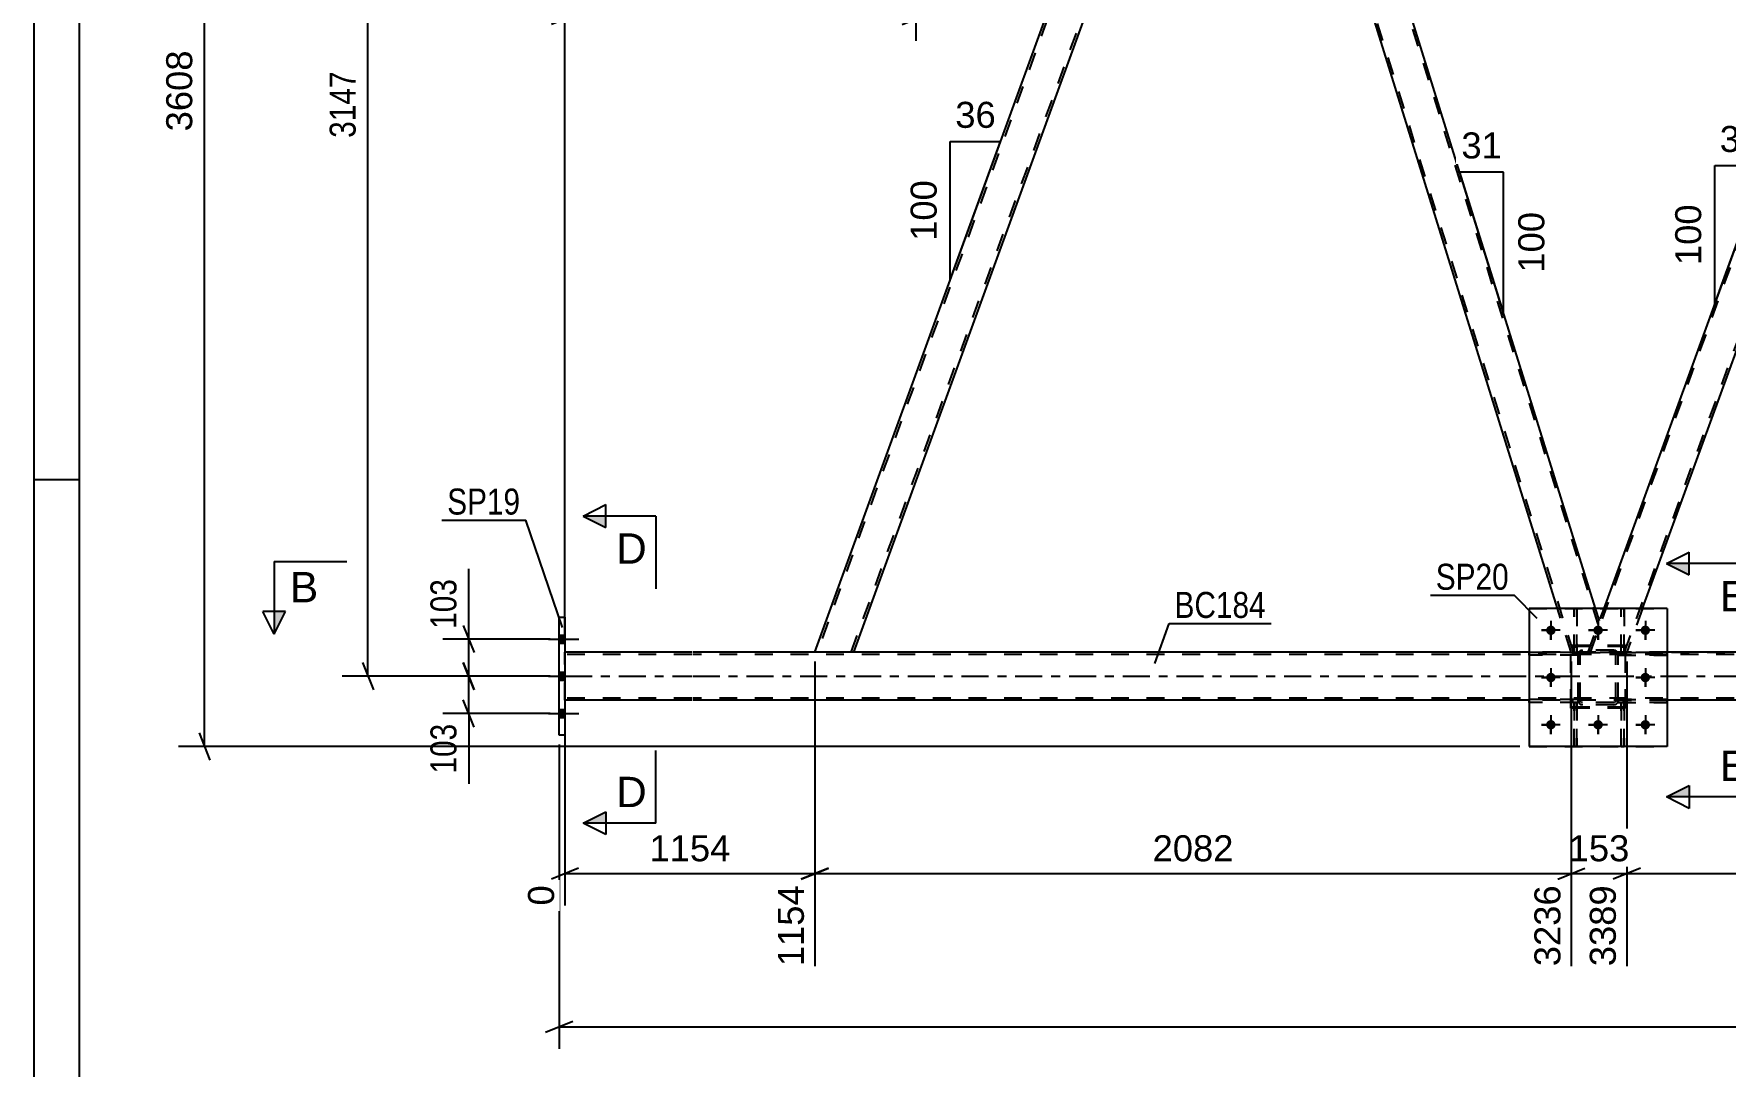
# Model space of a CAD drawing. Header units: millimetres. Extents: x -116 to 725, y -402 to 192.
# Drawn here: x -115.8 to 70.4, y -168.8 to -55.1 of the extents above; entities that cross this region are included whole.
import ezdxf

# ---------------------------------------------------------------- set-up
doc = ezdxf.new("R2010")
doc.units = ezdxf.units.MM
doc.linetypes.add('DXK_LINE_DOT2', pattern=[3.9198, 1.9599, -1.9599])
doc.linetypes.add('DXK_LINE_DOT3', pattern=[5.9187, 2.979, -0.9799, 0.9799, -0.9799])
doc.styles.add('Arial', font='ARIAL.TTF', dxfattribs={"height": 0.2})
doc.styles.add('Arial Narrow', font='ARIALN.TTF', dxfattribs={"height": 0.2})

# ---------------------------------------------------------------- blocks, each defined once
blk = doc.blocks.new('Unknown-200057495-1133')
at = {"color": 5, "linetype": 'Continuous'}
for p, q in [((-115.77, 191.75), (-115.77, -402.25)), ((-110.77, 186.75), (-110.77, -397.25)), ((-110.77, -104.25), (-115.77, -104.25))]:
    blk.add_line(p, q, dxfattribs=at)
blk = doc.blocks.new('Part-200057495-4777 - 4561')
at = {"color": 7, "linetype": 'DXK_LINE_DOT2'}
for p, q in [((64.05, -128.43), (58.65, -128.43)), ((58.65, -128.43), (58.65, -128.75)), ((59.25, -128.75), (59.25, -128.43)), ((64.05, -128.75), (64.05, -128.43)), ((58.65, -128.75), (64.05, -128.75))]:
    blk.add_line(p, q, dxfattribs=at)
blk = doc.blocks.new('Part-200057495-4781 - 4561')
at = {"color": 7, "linetype": 'DXK_LINE_DOT2'}
for p, q in [((59.32, -128.76), (59, -128.76)), ((59, -128.76), (59, -133.59)), ((59, -129.36), (59.32, -129.36)), ((59.32, -133.59), (59.32, -128.76)), ((59, -133.59), (59.32, -133.59))]:
    blk.add_line(p, q, dxfattribs=at)
blk = doc.blocks.new('Bolt-200057495-4870 - 4561')
at = {"linetype": 'Continuous'}
for points in [[(-57.29, -122.2), (-57.29, -121.32), (-57.93, -121.32), (-57.93, -122.2)], [(-57.29, -122.2), (-57.29, -121.32), (-57.93, -121.32), (-57.93, -122.2)], [(-57.29, -122.2), (-57.29, -121.32), (-57.93, -121.32), (-57.93, -122.2)], [(-57.29, -126.3), (-57.29, -125.42), (-57.93, -125.42), (-57.93, -126.3)], [(-57.29, -126.3), (-57.29, -125.42), (-57.93, -125.42), (-57.93, -126.3)], [(-57.29, -130.4), (-57.29, -129.52), (-57.93, -129.52), (-57.93, -130.4)], [(-57.29, -130.4), (-57.29, -129.52), (-57.93, -129.52), (-57.93, -130.4)], [(-57.29, -130.4), (-57.29, -129.52), (-57.93, -129.52), (-57.93, -130.4)]]:
    blk.add_hatch(color=1, dxfattribs=at).paths.add_polyline_path(points)
at = {"color": 1, "linetype": 'Continuous'}
for p, q in [((-59.09, -121.76), (-55.77, -121.76)), ((-59.09, -121.76), (-55.77, -121.76)), ((-59.09, -121.76), (-55.77, -121.76)), ((-57.93, -121.32), (-57.29, -121.32)), ((-57.93, -121.32), (-57.29, -121.32)), ((-57.93, -121.32), (-57.29, -121.32)), ((-57.93, -122.2), (-57.29, -122.2)), ((-57.93, -122.2), (-57.29, -122.2)), ((-57.93, -122.2), (-57.29, -122.2)), ((-59.09, -125.86), (-55.77, -125.86)), ((-59.09, -125.86), (-55.77, -125.86)), ((-57.93, -125.42), (-57.29, -125.42)), ((-57.93, -125.42), (-57.29, -125.42)), ((-57.93, -126.3), (-57.29, -126.3)), ((-57.93, -126.3), (-57.29, -126.3)), ((-59.09, -129.96), (-55.77, -129.96)), ((-59.09, -129.96), (-55.77, -129.96)), ((-59.09, -129.96), (-55.77, -129.96)), ((-57.93, -129.52), (-57.29, -129.52)), ((-57.93, -129.52), (-57.29, -129.52)), ((-57.93, -129.52), (-57.29, -129.52)), ((-57.93, -130.4), (-57.29, -130.4)), ((-57.93, -130.4), (-57.29, -130.4)), ((-57.93, -130.4), (-57.29, -130.4))]:
    blk.add_line(p, q, dxfattribs=at)
blk = doc.blocks.new('Part-200057495-4759 - 4561')
at = {"color": 2, "linetype": 'Continuous'}
for p, q in [((53.8, -118.4), (53.8, -118.39)), ((54.12, -118.39), (53.8, -118.39)), ((54.12, -118.4), (54.12, -118.39))]:
    blk.add_line(p, q, dxfattribs=at)
at = {"color": 7, "linetype": 'DXK_LINE_DOT2'}
for p, q in [((53.8, -123.24), (53.8, -118.4)), ((54.12, -123.24), (54.12, -118.4)), ((53.8, -122.64), (54.12, -122.64)), ((54.12, -123.24), (53.8, -123.24))]:
    blk.add_line(p, q, dxfattribs=at)
blk = doc.blocks.new('Part-200057495-4760 - 4561')
at = {"color": 7, "linetype": 'DXK_LINE_DOT2'}
for p, q in [((54.25, -128.43), (48.85, -128.43)), ((48.85, -128.75), (48.85, -128.43)), ((53.65, -128.75), (53.65, -128.43)), ((54.25, -128.43), (54.25, -128.75)), ((54.25, -128.75), (48.85, -128.75))]:
    blk.add_line(p, q, dxfattribs=at)
blk = doc.blocks.new('Part-200057495-4761 - 4561')
at = {"color": 7, "linetype": 'DXK_LINE_DOT2'}
for p, q in [((54.25, -123.23), (48.85, -123.23)), ((48.85, -123.55), (48.85, -123.23)), ((54.25, -123.55), (48.85, -123.55)), ((53.65, -123.55), (53.65, -123.23)), ((54.25, -123.23), (54.25, -123.55))]:
    blk.add_line(p, q, dxfattribs=at)
blk = doc.blocks.new('Part-200057495-4762 - 4561')
at = {"color": 7, "linetype": 'DXK_LINE_DOT2'}
for p, q in [((58.65, -128.75), (58.65, -128.43)), ((58.65, -128.43), (64.05, -128.43)), ((59.25, -128.75), (59.25, -128.43)), ((64.05, -128.43), (64.05, -128.75)), ((64.05, -128.75), (58.65, -128.75))]:
    blk.add_line(p, q, dxfattribs=at)
blk = doc.blocks.new('Part-200057495-4763 - 4561')
at = {"color": 7, "linetype": 'DXK_LINE_DOT2'}
for p, q in [((58.65, -123.55), (58.65, -123.23)), ((58.65, -123.23), (64.05, -123.23)), ((64.05, -123.55), (58.65, -123.55)), ((59.25, -123.55), (59.25, -123.23)), ((64.05, -123.23), (64.05, -123.55))]:
    blk.add_line(p, q, dxfattribs=at)
blk = doc.blocks.new('Part-200057495-4766 - 4561')
at = {"color": 7, "linetype": 'DXK_LINE_DOT2'}
for p, q in [((54.25, -128.43), (48.85, -128.43)), ((48.85, -128.43), (48.85, -128.75)), ((53.65, -128.75), (53.65, -128.43)), ((54.25, -128.75), (54.25, -128.43)), ((54.25, -128.75), (48.85, -128.75))]:
    blk.add_line(p, q, dxfattribs=at)
blk = doc.blocks.new('Part-200057495-4767 - 4561')
at = {"color": 7, "linetype": 'DXK_LINE_DOT2'}
for p, q in [((54.25, -123.48), (54.28, -123.29)), ((54.28, -123.29), (54.25, -123.48)), ((54.25, -128.52), (54.25, -123.48)), ((54.49, -123.48), (54.5, -123.38)), ((54.49, -128.52), (54.49, -123.48)), ((54.5, -123.38), (54.56, -123.31)), ((54.54, -123.03), (54.73, -123)), ((54.73, -123), (54.54, -123.03)), ((54.56, -123.31), (54.63, -123.25)), ((54.63, -123.25), (54.73, -123.24)), ((58.17, -123), (54.73, -123)), ((54.73, -123.24), (58.17, -123.24)), ((58.17, -123), (58.35, -123.03)), ((58.35, -123.03), (58.17, -123)), ((58.17, -123.24), (58.26, -123.25)), ((58.26, -123.25), (58.34, -123.31)), ((58.34, -123.31), (58.39, -123.38)), ((58.39, -123.38), (58.41, -123.48)), ((58.41, -128.52), (58.41, -123.48)), ((58.61, -123.29), (58.65, -123.48)), ((58.65, -123.48), (58.61, -123.29)), ((58.65, -128.52), (58.65, -123.48)), ((54.28, -128.7), (54.25, -128.52)), ((54.25, -128.52), (54.28, -128.7)), ((54.5, -128.61), (54.49, -128.52)), ((54.56, -128.69), (54.5, -128.61)), ((54.73, -129), (54.54, -128.96)), ((54.54, -128.96), (54.73, -129)), ((54.63, -128.74), (54.56, -128.69)), ((54.73, -128.76), (54.63, -128.74)), ((58.17, -128.76), (54.73, -128.76)), ((58.17, -129), (54.73, -129)), ((58.26, -128.74), (58.17, -128.76)), ((58.35, -128.96), (58.17, -129)), ((58.17, -129), (58.35, -128.96)), ((58.34, -128.69), (58.26, -128.74)), ((58.39, -128.61), (58.34, -128.69)), ((58.41, -128.52), (58.39, -128.61)), ((58.65, -128.52), (58.61, -128.7)), ((58.61, -128.7), (58.65, -128.52))]:
    blk.add_line(p, q, dxfattribs=at)
at = {"color": 7, "linetype": 'DXK_LINE_DOT3'}
blk.add_line((56.45, -126), (56.45, -126), dxfattribs=at)
at = {"color": 7, "linetype": 'DXK_LINE_DOT2'}
for centre, start, end in [((54.73, -123.48), 112.5, 157.5), ((54.73, -123.48), 112.5, 157.5), ((58.17, -123.48), 22.5, 67.5), ((58.17, -123.48), 22.5, 67.5), ((54.73, -128.52), 202.5, 247.5), ((54.73, -128.52), 202.5, 247.5), ((58.17, -128.52), 292.5, 337.5), ((58.17, -128.52), 292.5, 337.5)]:
    blk.add_arc(centre, 0.48, start, end, dxfattribs=at)
blk = doc.blocks.new('Part-200057495-4768 - 4561')
at = {"color": 7, "linetype": 'DXK_LINE_DOT2'}
for p, q in [((59, -133.59), (59, -128.76)), ((59, -128.76), (59.32, -128.76)), ((59, -129.36), (59.32, -129.36)), ((59.32, -128.76), (59.32, -133.59)), ((59.32, -133.59), (59, -133.59))]:
    blk.add_line(p, q, dxfattribs=at)
blk = doc.blocks.new('Part-200057495-4769 - 4561')
at = {"color": 7, "linetype": 'DXK_LINE_DOT2'}
for p, q in [((53.8, -133.59), (53.8, -128.76)), ((53.8, -128.76), (54.12, -128.76)), ((53.8, -129.36), (54.12, -129.36)), ((54.12, -128.76), (54.12, -133.59)), ((54.12, -133.59), (53.8, -133.59))]:
    blk.add_line(p, q, dxfattribs=at)
blk = doc.blocks.new('Part-200057495-4770 - 4561')
at = {"color": 7, "linetype": 'DXK_LINE_DOT2'}
for p, q in [((59, -123.24), (59, -118.39)), ((59, -118.39), (59.32, -118.39)), ((59.32, -118.39), (59.32, -123.24)), ((59, -122.64), (59.32, -122.64)), ((59.32, -123.24), (59, -123.24))]:
    blk.add_line(p, q, dxfattribs=at)
blk = doc.blocks.new('Part-200057495-4771 - 4561')
at = {"color": 7, "linetype": 'DXK_LINE_DOT2'}
for p, q in [((53.8, -123.24), (53.8, -118.39)), ((53.8, -118.39), (54.12, -118.39)), ((54.12, -118.39), (54.12, -123.24)), ((53.8, -122.64), (54.12, -122.64)), ((54.12, -123.24), (53.8, -123.24))]:
    blk.add_line(p, q, dxfattribs=at)
blk = doc.blocks.new('Part-200057495-4774 - 4561')
at = {"color": 7, "linetype": 'DXK_LINE_DOT2'}
for p, q in [((54.25, -123.23), (48.85, -123.23)), ((48.85, -123.23), (48.85, -123.55)), ((54.25, -123.55), (48.85, -123.55)), ((53.65, -123.55), (53.65, -123.23)), ((54.25, -123.55), (54.25, -123.23))]:
    blk.add_line(p, q, dxfattribs=at)
blk = doc.blocks.new('Part-200057495-4780 - 4561')
at = {"color": 7, "linetype": 'DXK_LINE_DOT2'}
for p, q in [((64.05, -123.23), (58.65, -123.23)), ((58.65, -123.23), (58.65, -123.55)), ((58.65, -123.55), (64.05, -123.55)), ((59.25, -123.55), (59.25, -123.23)), ((64.05, -123.55), (64.05, -123.23))]:
    blk.add_line(p, q, dxfattribs=at)
blk = doc.blocks.new('Part-200057495-4782 - 4561')
at = {"color": 7, "linetype": 'DXK_LINE_DOT2'}
for p, q in [((54.12, -128.76), (53.8, -128.76)), ((53.8, -128.76), (53.8, -133.59)), ((53.8, -129.36), (54.12, -129.36)), ((54.12, -133.59), (54.12, -128.76)), ((53.8, -133.59), (54.12, -133.59))]:
    blk.add_line(p, q, dxfattribs=at)
blk = doc.blocks.new('Part-200057495-4783 - 4561')
at = {"color": 7, "linetype": 'DXK_LINE_DOT2'}
for p, q in [((59.45, -122.59), (53.45, -122.59)), ((53.45, -129.39), (53.45, -122.59)), ((59.45, -129.39), (59.45, -122.59)), ((59.45, -129.39), (53.45, -129.39))]:
    blk.add_line(p, q, dxfattribs=at)
blk = doc.blocks.new('Part-200057495-4930 - 4561')
at = {"color": 2, "linetype": 'Continuous'}
for p, q in [((-43.33, -123.22), (-57.29, -123.22)), ((48.85, -123.22), (-43.23, -123.22)), ((219.11, -123.22), (64.05, -123.22)), ((-43.33, -128.5), (-57.29, -128.5)), ((48.85, -128.5), (-43.23, -128.5)), ((219.12, -128.5), (64.05, -128.5))]:
    blk.add_line(p, q, dxfattribs=at)
at = {"color": 7, "linetype": 'DXK_LINE_DOT2'}
for p, q in [((-57.29, -128.5), (-57.29, -123.22)), ((-43.33, -123.46), (-57.29, -123.46)), ((635.87, -123.46), (-43.23, -123.46)), ((48.85, -123.22), (635.87, -123.22)), ((64.05, -123.22), (48.85, -123.22)), ((-43.33, -128.26), (-57.29, -128.26)), ((635.87, -128.26), (-43.23, -128.26)), ((64.05, -128.5), (48.85, -128.5))]:
    blk.add_line(p, q, dxfattribs=at)
at = {"color": 7, "linetype": 'DXK_LINE_DOT3'}
for p, q in [((-57.29, -125.86), (-43.33, -125.86)), ((-43.23, -125.86), (635.87, -125.86))]:
    blk.add_line(p, q, dxfattribs=at)
blk = doc.blocks.new('Part-200057495-4829 - 4561')
at = {"color": 2, "linetype": 'Continuous'}
for p, q in [((64.05, -118.4), (48.85, -118.4)), ((48.85, -118.4), (48.85, -133.6)), ((64.05, -118.4), (64.05, -133.6)), ((64.05, -133.6), (48.85, -133.6))]:
    blk.add_line(p, q, dxfattribs=at)
blk = doc.blocks.new('Part-200057495-4830 - 4561')
at = {"color": 7, "linetype": 'DXK_LINE_DOT2'}
for p, q in [((48.85, -118.4), (64.05, -118.4)), ((48.85, -118.4), (48.85, -133.6)), ((64.05, -118.4), (64.05, -133.6)), ((48.85, -133.6), (64.05, -133.6))]:
    blk.add_line(p, q, dxfattribs=at)
blk = doc.blocks.new('Part-200057495-4835 - 4561')
at = {"color": 2, "linetype": 'Continuous'}
for p, q in [((59, -118.4), (59, -118.39)), ((59.32, -118.39), (59, -118.39)), ((59.32, -118.4), (59.32, -118.39))]:
    blk.add_line(p, q, dxfattribs=at)
at = {"color": 7, "linetype": 'DXK_LINE_DOT2'}
for p, q in [((59, -123.24), (59, -118.4)), ((59.32, -123.24), (59.32, -118.4)), ((59, -122.64), (59.32, -122.64)), ((59.32, -123.24), (59, -123.24))]:
    blk.add_line(p, q, dxfattribs=at)
blk = doc.blocks.new('Bolt-200057495-4854 - 4561')
at = {"color": 1, "linetype": 'Continuous'}
for p, q in [((50.21, -120.8), (50.9, -120.8)), ((51.25, -119.76), (51.25, -120.45)), ((52.29, -120.8), (51.59, -120.8)), ((55.41, -120.8), (56.1, -120.8)), ((56.45, -119.76), (56.45, -120.45)), ((57.49, -120.8), (56.79, -120.8)), ((60.61, -120.8), (61.3, -120.8)), ((61.65, -119.76), (61.65, -120.45)), ((62.69, -120.8), (61.99, -120.8)), ((51.25, -121.84), (51.25, -121.14)), ((56.45, -121.84), (56.45, -121.14)), ((61.65, -121.84), (61.65, -121.14)), ((50.21, -126), (50.9, -126)), ((51.25, -124.96), (51.25, -125.65)), ((51.25, -127.04), (51.25, -126.34)), ((52.29, -126), (51.59, -126)), ((60.61, -126), (61.3, -126)), ((61.65, -124.96), (61.65, -125.65)), ((61.65, -127.04), (61.65, -126.34)), ((62.69, -126), (61.99, -126)), ((51.25, -130.16), (51.25, -130.85)), ((56.45, -130.16), (56.45, -130.85)), ((61.65, -130.16), (61.65, -130.85)), ((50.21, -131.2), (50.9, -131.2)), ((51.25, -132.24), (51.25, -131.54)), ((52.29, -131.2), (51.59, -131.2)), ((55.41, -131.2), (56.1, -131.2)), ((56.45, -132.24), (56.45, -131.54)), ((57.49, -131.2), (56.79, -131.2)), ((60.61, -131.2), (61.3, -131.2)), ((61.65, -132.24), (61.65, -131.54)), ((62.69, -131.2), (61.99, -131.2))]:
    blk.add_line(p, q, dxfattribs=at)
blk = doc.blocks.new('Bolt-200057495-4855 - 4561')
at = {"linetype": 'Continuous'}
for points in [[(51.77, -120.8, -1), (50.73, -120.8, -1)], [(56.97, -120.8, -1), (55.93, -120.8, -1)], [(62.17, -120.8, -1), (61.13, -120.8, -1)], [(51.77, -126, -1), (50.73, -126, -1)], [(62.17, -126, -1), (61.13, -126, -1)], [(51.77, -131.2, -1), (50.73, -131.2, -1)], [(56.97, -131.2, -1), (55.93, -131.2, -1)], [(62.17, -131.2, -1), (61.13, -131.2, -1)]]:
    blk.add_hatch(color=1, dxfattribs=at).paths.add_polyline_path(points)
at = {"color": 1, "linetype": 'Continuous'}
for p, q in [((52.29, -120.8), (50.21, -120.8)), ((51.25, -119.76), (51.25, -121.84)), ((57.49, -120.8), (55.41, -120.8)), ((56.45, -119.76), (56.45, -121.84)), ((62.69, -120.8), (60.61, -120.8)), ((61.65, -119.76), (61.65, -121.84)), ((52.29, -126), (50.21, -126)), ((51.25, -124.96), (51.25, -127.04)), ((62.69, -126), (60.61, -126)), ((61.65, -124.96), (61.65, -127.04)), ((51.25, -130.16), (51.25, -132.24)), ((56.45, -130.16), (56.45, -132.24)), ((61.65, -130.16), (61.65, -132.24)), ((52.29, -131.2), (50.21, -131.2)), ((57.49, -131.2), (55.41, -131.2)), ((62.69, -131.2), (60.61, -131.2))]:
    blk.add_line(p, q, dxfattribs=at)
blk = doc.blocks.new('Part-200057495-4955 - 4561')
at = {"color": 2, "linetype": 'Continuous'}
for p, q in [((-57.93, -119.36), (-57.29, -119.36)), ((-57.93, -132.36), (-57.93, -119.36)), ((-57.29, -119.36), (-57.29, -132.36)), ((-57.29, -132.36), (-57.93, -132.36))]:
    blk.add_line(p, q, dxfattribs=at)
blk = doc.blocks.new('Part-200057495-4986 - 4561')
at = {"color": 7, "linetype": 'DXK_LINE_DOT2'}
for p, q in [((55.6, -123.22), (99.72, -2)), ((59.34, -123.22), (103.46, -2)), ((99.32, -2.4), (99.46, -2)), ((103.72, -2), (99.46, -2)), ((102.17, -6.25), (103.72, -2)), ((55.34, -123.22), (57.1, -118.4)), ((61.35, -118.4), (59.6, -123.22)), ((59.6, -123.22), (55.34, -123.22))]:
    blk.add_line(p, q, dxfattribs=at)
at = {"color": 2, "linetype": 'Continuous'}
for p, q in [((57.1, -118.4), (99.32, -2.4)), ((61.35, -118.4), (102.17, -6.25))]:
    blk.add_line(p, q, dxfattribs=at)
blk = doc.blocks.new('Part-200057495-4991 - 4561')
at = {"color": 2, "linetype": 'Continuous'}
for p, q in [((-29.79, -123.22), (14.18, -2.4)), ((17.04, -6.25), (-25.54, -123.22))]:
    blk.add_line(p, q, dxfattribs=at)
at = {"color": 7, "linetype": 'DXK_LINE_DOT2'}
for p, q in [((14.58, -2), (-29.54, -123.22)), ((-25.79, -123.22), (18.33, -2)), ((14.18, -2.4), (14.33, -2)), ((18.58, -2), (14.33, -2)), ((18.58, -2), (17.04, -6.25)), ((-25.54, -123.22), (-29.79, -123.22))]:
    blk.add_line(p, q, dxfattribs=at)
blk = doc.blocks.new('Part-200057495-4996 - 4561')
at = {"color": 2, "linetype": 'Continuous'}
for p, q in [((18.44, -2.4), (17.04, -6.25)), ((56.18, -118.4), (20.03, -2.4)), ((51.99, -118.4), (17.04, -6.25))]:
    blk.add_line(p, q, dxfattribs=at)
at = {"color": 7, "linetype": 'DXK_LINE_DOT2'}
for p, q in [((18.58, -2), (18.44, -2.4)), ((19.9, -2), (18.58, -2)), ((56.47, -120.12), (19.65, -2)), ((20.03, -2.4), (19.9, -2)), ((53.75, -123.22), (17.17, -5.88)), ((53.5, -123.22), (51.99, -118.4)), ((56.6, -119.75), (56.18, -118.4)), ((55.34, -123.22), (56.6, -119.75)), ((53.5, -123.22), (55.34, -123.22))]:
    blk.add_line(p, q, dxfattribs=at)
blk = doc.blocks.new('Part-200057495-4997 - 4561')
at = {"color": 7, "linetype": 'DXK_LINE_DOT2'}
for p, q in [((54.25, -123.48), (54.28, -123.29)), ((54.28, -123.29), (54.25, -123.48)), ((54.25, -128.52), (54.25, -123.48)), ((54.49, -123.48), (54.5, -123.38)), ((54.49, -128.52), (54.49, -123.48)), ((54.5, -123.38), (54.56, -123.31)), ((54.54, -123.03), (54.73, -123)), ((54.73, -123), (54.54, -123.03)), ((54.56, -123.31), (54.63, -123.25)), ((54.63, -123.25), (54.73, -123.24)), ((58.17, -123), (54.73, -123)), ((54.73, -123.24), (58.17, -123.24)), ((58.17, -123), (58.35, -123.03)), ((58.35, -123.03), (58.17, -123)), ((58.17, -123.24), (58.26, -123.25)), ((58.26, -123.25), (58.34, -123.31)), ((58.34, -123.31), (58.39, -123.38)), ((58.39, -123.38), (58.41, -123.48)), ((58.41, -128.52), (58.41, -123.48)), ((58.61, -123.29), (58.65, -123.48)), ((58.65, -123.48), (58.61, -123.29)), ((58.65, -128.52), (58.65, -123.48)), ((54.28, -128.7), (54.25, -128.52)), ((54.25, -128.52), (54.28, -128.7)), ((54.5, -128.61), (54.49, -128.52)), ((54.56, -128.69), (54.5, -128.61)), ((54.73, -129), (54.54, -128.96)), ((54.54, -128.96), (54.73, -129)), ((54.63, -128.74), (54.56, -128.69)), ((54.73, -128.76), (54.63, -128.74)), ((58.17, -128.76), (54.73, -128.76)), ((58.17, -129), (54.73, -129)), ((58.26, -128.74), (58.17, -128.76)), ((58.35, -128.96), (58.17, -129)), ((58.17, -129), (58.35, -128.96)), ((58.34, -128.69), (58.26, -128.74)), ((58.39, -128.61), (58.34, -128.69)), ((58.41, -128.52), (58.39, -128.61)), ((58.65, -128.52), (58.61, -128.7)), ((58.61, -128.7), (58.65, -128.52))]:
    blk.add_line(p, q, dxfattribs=at)
at = {"color": 7, "linetype": 'DXK_LINE_DOT3'}
blk.add_line((56.45, -126), (56.45, -126), dxfattribs=at)
at = {"color": 7, "linetype": 'DXK_LINE_DOT2'}
for centre, start, end in [((54.73, -123.48), 112.5, 157.5), ((54.73, -123.48), 112.5, 157.5), ((58.17, -123.48), 22.5, 67.5), ((58.17, -123.48), 22.5, 67.5), ((54.73, -128.52), 202.5, 247.5), ((54.73, -128.52), 202.5, 247.5), ((58.17, -128.52), 292.5, 337.5), ((58.17, -128.52), 292.5, 337.5)]:
    blk.add_arc(centre, 0.48, start, end, dxfattribs=at)
blk = doc.blocks.new('Part-200057495-4998 - 4561')
at = {"color": 7, "linetype": 'DXK_LINE_DOT2'}
for p, q in [((59.45, -122.46), (53.45, -122.46)), ((53.45, -129.26), (53.45, -122.46)), ((59.45, -129.26), (59.45, -122.46)), ((59.45, -129.26), (53.45, -129.26))]:
    blk.add_line(p, q, dxfattribs=at)
blk = doc.blocks.new('StraightDimension-200057495-5122 - 4561')
at = {"color": 7, "linetype": 'Continuous'}
for p, q in [((-57.93, -133.36), (-57.93, -166.86)), ((-56.43, -163.86), (-59.43, -165.06)), ((-57.93, -164.46), (682.09, -164.46))]:
    blk.add_line(p, q, dxfattribs=at)
blk = doc.blocks.new('StraightDimension-200057495-6081 - 4561')
at = {"color": 7, "linetype": 'Continuous'}
for p, q in [((-68.49, -124.36), (-67.29, -127.36)), ((-58.93, -125.86), (-70.74, -125.86)), ((-67.89, -129.96), (-67.89, -125.86)), ((-67.29, -131.46), (-68.49, -128.46)), ((-58.93, -129.96), (-70.74, -129.96))]:
    blk.add_line(p, q, dxfattribs=at)
at = {"color": 0}
blk.add_wipeout([(-68.64, -130.49), (-72.84, -130.49), (-72.84, -137.17), (-68.64, -137.17)], dxfattribs=at)
at = {"color": 7, "linetype": 'Continuous'}
blk.add_line((-67.89, -129.96), (-67.89, -137.69), dxfattribs=at)
blk.add_line((-67.89, -129.96), (-67.89, -137.69), dxfattribs=at)
at = {"color": 3, "style": 'Arial Narrow'}
blk.add_text('103', height=2.863, rotation=90.0002, dxfattribs=at).set_placement((-69.24, -136.57))
blk = doc.blocks.new('AngleDimension-200057495-21934 - 4561')
at = {"color": 7, "linetype": 'Continuous'}
for p, q in [((-14.87, -66.99), (-9.33, -66.99)), ((-14.87, -82.21), (-9.33, -66.99)), ((-14.87, -82.21), (-14.87, -66.99)), ((-11.66, -73.41), (-9.33, -66.99))]:
    blk.add_line(p, q, dxfattribs=at)
at = {"color": 0}
for points in [[(-9.27, -66.09), (-9.27, -61.89), (-14.92, -61.89), (-14.92, -66.09)], [(-15.77, -70.66), (-19.97, -70.66), (-19.97, -78.53), (-15.77, -78.53)]]:
    blk.add_wipeout(points, dxfattribs=at)
at = {"color": 3, "style": 'Arial'}
blk.add_text('36', height=2.865, dxfattribs=at).set_placement((-14.32, -65.49))
blk.add_text('100', height=2.865, rotation=90.0002, dxfattribs=at).set_placement((-16.37, -77.93))
blk = doc.blocks.new('StraightDimension-200057495-14781 - 4561')
at = {"color": 7, "linetype": 'Continuous'}
for p, q in [((-29.79, -124.22), (-29.79, -157.78)), ((-57.29, -129.5), (-57.29, -151.1)), ((-55.79, -146.98), (-58.79, -148.18)), ((-31.29, -148.18), (-28.29, -146.98)), ((-57.29, -147.58), (-29.79, -147.58))]:
    blk.add_line(p, q, dxfattribs=at)
at = {"color": 0}
blk.add_wipeout([(-38.5, -146.83), (-38.5, -142.63), (-48.59, -142.63), (-48.59, -146.83)], dxfattribs=at)
at = {"color": 0, "linetype": 'Continuous'}
for points in [[(-57.89, -148.28), (-62.09, -148.28), (-62.09, -151.7), (-57.89, -151.7)], [(-30.39, -148.28), (-34.59, -148.28), (-34.59, -158.38), (-30.39, -158.38)]]:
    blk.add_wipeout(points, dxfattribs=at)
at = {"color": 3, "style": 'Arial'}
blk.add_text('1154', height=2.865, dxfattribs=at).set_placement((-47.99, -146.23))
at = {"color": 3, "linetype": 'Continuous', "style": 'Arial'}
for s, height, p in [('0', 2.87, (-58.49, -151.1)), ('1154', 2.865, (-30.99, -157.78))]:
    blk.add_text(s, height=height, rotation=90.0002, dxfattribs=at).set_placement(p)
blk = doc.blocks.new('AngleDimension-200057495-15195 - 4561')
at = {"color": 7, "linetype": 'Continuous'}
for p, q in [((69.3, -69.65), (74.84, -69.65)), ((69.3, -84.88), (74.84, -69.65)), ((69.3, -84.88), (69.3, -69.65)), ((69.83, -83.42), (74.84, -69.65))]:
    blk.add_line(p, q, dxfattribs=at)
at = {"color": 0}
for points in [[(74.89, -68.75), (74.89, -64.55), (69.24, -64.55), (69.24, -68.75)], [(68.4, -73.33), (64.2, -73.33), (64.2, -81.2), (68.4, -81.2)]]:
    blk.add_wipeout(points, dxfattribs=at)
at = {"color": 3, "style": 'Arial'}
blk.add_text('36', height=2.865, dxfattribs=at).set_placement((69.84, -68.15))
blk.add_text('100', height=2.865, rotation=90.0002, dxfattribs=at).set_placement((67.8, -80.6))
blk = doc.blocks.new('StraightDimension-200057495-5066 - 4561')
at = {"color": 7, "linetype": 'Continuous'}
for p, q in [((-18.66, -3), (-18.66, -55.9)), ((-57.29, -122.22), (-57.29, -50.65)), ((-55.79, -52.9), (-58.79, -54.1)), ((-57.29, -53.5), (-18.66, -53.5)), ((-20.16, -54.1), (-17.16, -52.9))]:
    blk.add_line(p, q, dxfattribs=at)
at = {"color": 0}
blk.add_wipeout([(-33.72, -52.75), (-33.72, -48.55), (-42.23, -48.55), (-42.23, -52.75)], dxfattribs=at)
at = {"color": 3, "style": 'Arial Narrow'}
blk.add_text('1432', height=2.863, dxfattribs=at).set_placement((-41.63, -52.15))
blk = doc.blocks.new('StraightDimension-200057495-5239 - 4561')
at = {"color": 7, "linetype": 'Continuous'}
for p, q in [((-78.39, -1.5), (-79.59, 1.5)), ((-20.3, 0), (-81.84, 0)), ((-78.99, -125.86), (-78.99, 0)), ((-79.59, -124.36), (-78.39, -127.36)), ((-58.93, -125.86), (-81.84, -125.86))]:
    blk.add_line(p, q, dxfattribs=at)
at = {"color": 0}
blk.add_wipeout([(-79.74, -58.67), (-83.94, -58.67), (-83.94, -67.19), (-79.74, -67.19)], dxfattribs=at)
at = {"color": 3, "style": 'Arial Narrow'}
blk.add_text('3147', height=2.863, rotation=90.0002, dxfattribs=at).set_placement((-80.34, -66.59))
blk = doc.blocks.new('StraightDimension-200057495-6089 - 4561')
at = {"color": 7, "linetype": 'Continuous'}
for p, q in [((-68.49, -120.26), (-67.29, -123.26)), ((-58.93, -121.76), (-70.74, -121.76)), ((-67.89, -125.86), (-67.89, -121.76)), ((-67.29, -127.36), (-68.49, -124.36)), ((-58.93, -125.86), (-70.74, -125.86))]:
    blk.add_line(p, q, dxfattribs=at)
at = {"color": 0}
blk.add_wipeout([(-68.64, -114.55), (-72.84, -114.55), (-72.84, -121.24), (-68.64, -121.24)], dxfattribs=at)
at = {"color": 7, "linetype": 'Continuous'}
blk.add_line((-67.89, -121.76), (-67.89, -114.03), dxfattribs=at)
blk.add_line((-67.89, -121.76), (-67.89, -114.03), dxfattribs=at)
at = {"color": 3, "style": 'Arial Narrow'}
blk.add_text('103', height=2.863, rotation=90.0002, dxfattribs=at).set_placement((-69.24, -120.64))
blk = doc.blocks.new('AngleDimension-200057495-6317 - 4561')
at = {"color": 7, "linetype": 'Continuous'}
for p, q in [((43.99, -79.29), (41.21, -70.36)), ((46.03, -70.36), (41.21, -70.36)), ((46.03, -85.83), (41.21, -70.36)), ((46.03, -85.83), (46.03, -70.36))]:
    blk.add_line(p, q, dxfattribs=at)
at = {"color": 0}
for points in [[(46.44, -69.46), (46.44, -65.26), (40.8, -65.26), (40.8, -69.46)], [(51.13, -74.16), (46.93, -74.16), (46.93, -82.03), (51.13, -82.03)]]:
    blk.add_wipeout(points, dxfattribs=at)
at = {"color": 3, "style": 'Arial'}
blk.add_text('31', height=2.865, dxfattribs=at).set_placement((41.4, -68.86))
blk.add_text('100', height=2.865, rotation=90.0002, dxfattribs=at).set_placement((50.53, -81.43))
blk = doc.blocks.new('StraightDimension-200057495-14749 - 4561')
at = {"color": 7, "linetype": 'Continuous'}
for p, q in [((-96.38, 9.23), (-97.58, 12.23)), ((-16.52, 10.73), (-99.83, 10.73)), ((-96.98, -133.6), (-96.98, 10.73)), ((-97.58, -132.1), (-96.38, -135.1)), ((47.85, -133.6), (-99.83, -133.6))]:
    blk.add_line(p, q, dxfattribs=at)
at = {"color": 0}
blk.add_wipeout([(-97.73, -56.39), (-101.93, -56.39), (-101.93, -66.48), (-97.73, -66.48)], dxfattribs=at)
at = {"color": 3, "style": 'Arial'}
blk.add_text('3608', height=2.865, rotation=90.0002, dxfattribs=at).set_placement((-98.33, -65.88))
blk = doc.blocks.new('StraightDimension-200057495-14778 - 4561')
at = {"color": 7, "linetype": 'Continuous'}
for p, q in [((59.6, -124.22), (59.6, -157.78)), ((138.63, -124.22), (138.63, -157.78)), ((61.1, -146.98), (58.1, -148.18)), ((137.13, -148.18), (140.13, -146.98)), ((59.6, -147.58), (138.63, -147.58))]:
    blk.add_line(p, q, dxfattribs=at)
at = {"color": 0}
blk.add_wipeout([(104.16, -146.83), (104.16, -142.63), (94.07, -142.63), (94.07, -146.83)], dxfattribs=at)
at = {"color": 0, "linetype": 'Continuous'}
blk.add_wipeout([(138.03, -148.28), (133.83, -148.28), (133.83, -158.38), (138.03, -158.38)], dxfattribs=at)
at = {"color": 3, "style": 'Arial'}
blk.add_text('1976', height=2.865, dxfattribs=at).set_placement((94.67, -146.23))
at = {"color": 3, "linetype": 'Continuous', "style": 'Arial'}
blk.add_text('5365', height=2.865, rotation=90.0002, dxfattribs=at).set_placement((137.43, -157.78))
blk = doc.blocks.new('StraightDimension-200057495-14779 - 4561')
at = {"color": 7, "linetype": 'Continuous'}
for p, q in [((53.5, -124.22), (53.5, -157.78)), ((59.6, -124.22), (59.6, -157.78)), ((52, -148.18), (55, -146.98)), ((61.1, -146.98), (58.1, -148.18)), ((53.5, -147.58), (59.6, -147.58))]:
    blk.add_line(p, q, dxfattribs=at)
at = {"color": 0}
blk.add_wipeout([(60.48, -146.83), (60.48, -142.63), (52.61, -142.63), (52.61, -146.83)], dxfattribs=at)
at = {"color": 0, "linetype": 'Continuous'}
blk.add_wipeout([(59, -148.28), (54.8, -148.28), (54.8, -158.38), (59, -158.38)], dxfattribs=at)
at = {"color": 3, "style": 'Arial'}
blk.add_text('153', height=2.865, dxfattribs=at).set_placement((53.21, -146.23))
at = {"color": 3, "linetype": 'Continuous', "style": 'Arial'}
blk.add_text('3389', height=2.865, rotation=90.0002, dxfattribs=at).set_placement((58.4, -157.78))
blk = doc.blocks.new('StraightDimension-200057495-14780 - 4561')
at = {"color": 7, "linetype": 'Continuous'}
for p, q in [((-29.79, -124.22), (-29.79, -157.78)), ((53.5, -124.22), (53.5, -157.78)), ((-28.29, -146.98), (-31.29, -148.18)), ((52, -148.18), (55, -146.98)), ((-29.79, -147.58), (53.5, -147.58))]:
    blk.add_line(p, q, dxfattribs=at)
at = {"color": 0}
blk.add_wipeout([(16.9, -146.83), (16.9, -142.63), (6.8, -142.63), (6.8, -146.83)], dxfattribs=at)
at = {"color": 0, "linetype": 'Continuous'}
blk.add_wipeout([(52.9, -148.28), (48.7, -148.28), (48.7, -158.38), (52.9, -158.38)], dxfattribs=at)
at = {"color": 3, "style": 'Arial'}
blk.add_text('2082', height=2.865, dxfattribs=at).set_placement((7.4, -146.23))
at = {"color": 3, "linetype": 'Continuous', "style": 'Arial'}
blk.add_text('3236', height=2.865, rotation=90.0002, dxfattribs=at).set_placement((52.3, -157.78))
blk = doc.blocks.new('SectionMark-200057495-6512 - 4561')
at = {"linetype": 'Continuous'}
for points in [[(-52.79, -108.22), (-52.79, -109.47), (-55.29, -108.22)], [(-52.79, -140.77), (-52.79, -142.02), (-55.29, -142.02)]]:
    blk.add_hatch(color=6, dxfattribs=at).paths.add_polyline_path(points)
at = {"color": 6, "linetype": 'Continuous'}
for p, q in [((-55.29, -108.22), (-52.79, -106.97)), ((-52.79, -109.47), (-52.79, -106.97)), ((-47.29, -108.22), (-55.29, -108.22)), ((-55.29, -108.22), (-52.79, -109.47)), ((-47.29, -108.22), (-47.29, -116.22)), ((-47.29, -142.02), (-47.29, -134.02)), ((-55.29, -142.02), (-52.79, -140.77)), ((-52.79, -140.77), (-52.79, -143.27)), ((-47.29, -142.02), (-55.29, -142.02)), ((-52.79, -143.27), (-55.29, -142.02))]:
    blk.add_line(p, q, dxfattribs=at)
at = {"color": 0, "linetype": 'Continuous'}
for points in [[(-48.29, -113.47), (-48.29, -109.97), (-51.66, -109.97), (-51.66, -113.47)], [(-48.29, -140.27), (-48.29, -136.77), (-51.66, -136.77), (-51.66, -140.27)]]:
    blk.add_wipeout(points, dxfattribs=at)
at = {"color": 3, "linetype": 'Continuous', "style": 'Arial'}
for p in [(-51.66, -113.47), (-51.66, -140.27)]:
    blk.add_text('D', height=3.34, dxfattribs=at).set_placement(p)
blk = doc.blocks.new('Mark-200057495-4825 - 4561')
at = {"color": 0}
blk.add_wipeout([(46.61, -116.34), (46.61, -113.34), (38.58, -113.34), (38.58, -116.34)], dxfattribs=at)
blk.add_wipeout([(46.61, -116.34), (46.61, -113.34), (38.58, -113.34), (38.58, -116.34)], dxfattribs=at)
at = {"color": 30, "linetype": 'Continuous'}
for p in [(37.98, -116.94), (49.73, -119.52)]:
    blk.add_line(p, (47.21, -116.94), dxfattribs=at)
at = {"color": 3, "style": 'Arial Narrow'}
blk.add_text('SP20', height=2.863, dxfattribs=at).set_placement((38.58, -116.34))
blk = doc.blocks.new('Mark-200057495-4926 - 4561')
at = {"color": 0}
blk.add_wipeout([(19.87, -119.44), (19.87, -116.44), (9.82, -116.44), (9.82, -119.44)], dxfattribs=at)
blk.add_wipeout([(19.87, -119.44), (19.87, -116.44), (9.82, -116.44), (9.82, -119.44)], dxfattribs=at)
at = {"color": 30, "linetype": 'Continuous'}
for p, q in [((7.64, -124.46), (9.22, -120.04)), ((9.22, -120.04), (20.47, -120.04))]:
    blk.add_line(p, q, dxfattribs=at)
at = {"color": 3, "style": 'Arial Narrow'}
blk.add_text('BC184', height=2.863, dxfattribs=at).set_placement((9.82, -119.44))
blk = doc.blocks.new('Mark-200057495-4951 - 4561')
at = {"color": 0}
blk.add_wipeout([(-62.22, -108.06), (-62.22, -105.06), (-70.26, -105.06), (-70.26, -108.06)], dxfattribs=at)
blk.add_wipeout([(-62.22, -108.06), (-62.22, -105.06), (-70.26, -105.06), (-70.26, -108.06)], dxfattribs=at)
at = {"color": 30, "linetype": 'Continuous'}
for p in [(-70.86, -108.66), (-57.58, -120.49)]:
    blk.add_line(p, (-61.62, -108.66), dxfattribs=at)
at = {"color": 3, "style": 'Arial Narrow'}
blk.add_text('SP19', height=2.863, dxfattribs=at).set_placement((-70.26, -108.06))
blk = doc.blocks.new('SectionMark-200057495-6522 - 4561')
at = {"linetype": 'Continuous'}
blk.add_hatch(color=6, dxfattribs=at).paths.add_polyline_path([(-89.32, -118.72), (-88.07, -118.72), (-89.32, -121.22)])
at = {"color": 6, "linetype": 'Continuous'}
for p, q in [((-89.32, -113.22), (-81.32, -113.22)), ((-89.32, -113.22), (-89.32, -121.22)), ((-89.32, -121.22), (-90.57, -118.72)), ((-88.07, -118.72), (-90.57, -118.72)), ((-89.32, -121.22), (-88.07, -118.72))]:
    blk.add_line(p, q, dxfattribs=at)
at = {"color": 0, "linetype": 'Continuous'}
blk.add_wipeout([(-84.46, -117.72), (-84.46, -114.22), (-87.57, -114.22), (-87.57, -117.72)], dxfattribs=at)
at = {"color": 3, "linetype": 'Continuous', "style": 'Arial'}
blk.add_text('B', height=3.34, dxfattribs=at).set_placement((-87.57, -117.72))
blk = doc.blocks.new('SectionMark-200057495-6526 - 4561')
at = {"linetype": 'Continuous'}
for points in [[(66.47, -113.45), (66.47, -114.7), (63.97, -113.45)], [(66.47, -137.9), (66.47, -139.15), (63.97, -139.15)]]:
    blk.add_hatch(color=6, dxfattribs=at).paths.add_polyline_path(points)
at = {"color": 6, "linetype": 'Continuous'}
for p, q in [((63.97, -113.45), (66.47, -112.2)), ((73.97, -113.45), (63.97, -113.45)), ((63.97, -113.45), (66.47, -114.7)), ((66.47, -114.7), (66.47, -112.2)), ((73.97, -113.45), (73.97, -121.45)), ((73.97, -139.15), (73.97, -131.15)), ((63.97, -139.15), (66.47, -137.9)), ((73.97, -139.15), (63.97, -139.15)), ((66.47, -140.4), (63.97, -139.15)), ((66.47, -137.9), (66.47, -140.4))]:
    blk.add_line(p, q, dxfattribs=at)
at = {"color": 0, "linetype": 'Continuous'}
for points in [[(72.97, -118.7), (72.97, -115.2), (69.86, -115.2), (69.86, -118.7)], [(72.97, -137.4), (72.97, -133.9), (69.86, -133.9), (69.86, -137.4)]]:
    blk.add_wipeout(points, dxfattribs=at)
at = {"color": 3, "linetype": 'Continuous', "style": 'Arial'}
for p in [(69.86, -118.7), (69.86, -137.4)]:
    blk.add_text('E', height=3.34, dxfattribs=at).set_placement(p)

msp = doc.modelspace()

# ---------------------------------------------------------------- block references
for name in ['Unknown-200057495-1133', 'Part-200057495-4991 - 4561', 'Part-200057495-4996 - 4561', 'Part-200057495-4986 - 4561', 'Part-200057495-4829 - 4561', 'Part-200057495-4830 - 4561', 'Part-200057495-4759 - 4561', 'Part-200057495-4771 - 4561', 'Part-200057495-4770 - 4561', 'Part-200057495-4835 - 4561', 'Part-200057495-4955 - 4561', 'Bolt-200057495-4854 - 4561', 'Bolt-200057495-4855 - 4561', 'Bolt-200057495-4870 - 4561', 'Part-200057495-4998 - 4561', 'Part-200057495-4783 - 4561', 'Part-200057495-4930 - 4561', 'Part-200057495-4761 - 4561', 'Part-200057495-4774 - 4561', 'Part-200057495-4767 - 4561', 'Part-200057495-4997 - 4561', 'Part-200057495-4763 - 4561', 'Part-200057495-4780 - 4561', 'Part-200057495-4760 - 4561', 'Part-200057495-4766 - 4561', 'Part-200057495-4777 - 4561', 'Part-200057495-4762 - 4561', 'Part-200057495-4769 - 4561', 'Part-200057495-4782 - 4561', 'Part-200057495-4781 - 4561', 'Part-200057495-4768 - 4561']:
    msp.add_blockref(name, (0, 0))

# ---------------------------------------------------------------- next in the draw order: block references
msp.add_blockref('StraightDimension-200057495-5122 - 4561', (0, 0))

# ---------------------------------------------------------------- next in the draw order: block references
for name in ['AngleDimension-200057495-21934 - 4561', 'AngleDimension-200057495-15195 - 4561', 'AngleDimension-200057495-6317 - 4561', 'StraightDimension-200057495-6081 - 4561', 'StraightDimension-200057495-14778 - 4561']:
    msp.add_blockref(name, (0, 0))

# ---------------------------------------------------------------- next in the draw order: block references
for name in ['StraightDimension-200057495-5066 - 4561', 'StraightDimension-200057495-14781 - 4561', 'StraightDimension-200057495-14779 - 4561']:
    msp.add_blockref(name, (0, 0))

# ---------------------------------------------------------------- next in the draw order: block references
msp.add_blockref('StraightDimension-200057495-5239 - 4561', (0, 0))

# ---------------------------------------------------------------- next in the draw order: block references
msp.add_blockref('StraightDimension-200057495-6089 - 4561', (0, 0))

# ---------------------------------------------------------------- next in the draw order: block references
msp.add_blockref('StraightDimension-200057495-14749 - 4561', (0, 0))

# ---------------------------------------------------------------- next in the draw order: block references
for name in ['Mark-200057495-4951 - 4561', 'SectionMark-200057495-6512 - 4561', 'Mark-200057495-4825 - 4561', 'StraightDimension-200057495-14780 - 4561']:
    msp.add_blockref(name, (0, 0))

# ---------------------------------------------------------------- next in the draw order: block references
msp.add_blockref('Mark-200057495-4926 - 4561', (0, 0))

# ---------------------------------------------------------------- next in the draw order: block references
msp.add_blockref('SectionMark-200057495-6522 - 4561', (0, 0))

# ---------------------------------------------------------------- next in the draw order: block references
msp.add_blockref('SectionMark-200057495-6526 - 4561', (0, 0))

doc.saveas('drawing.dxf')
